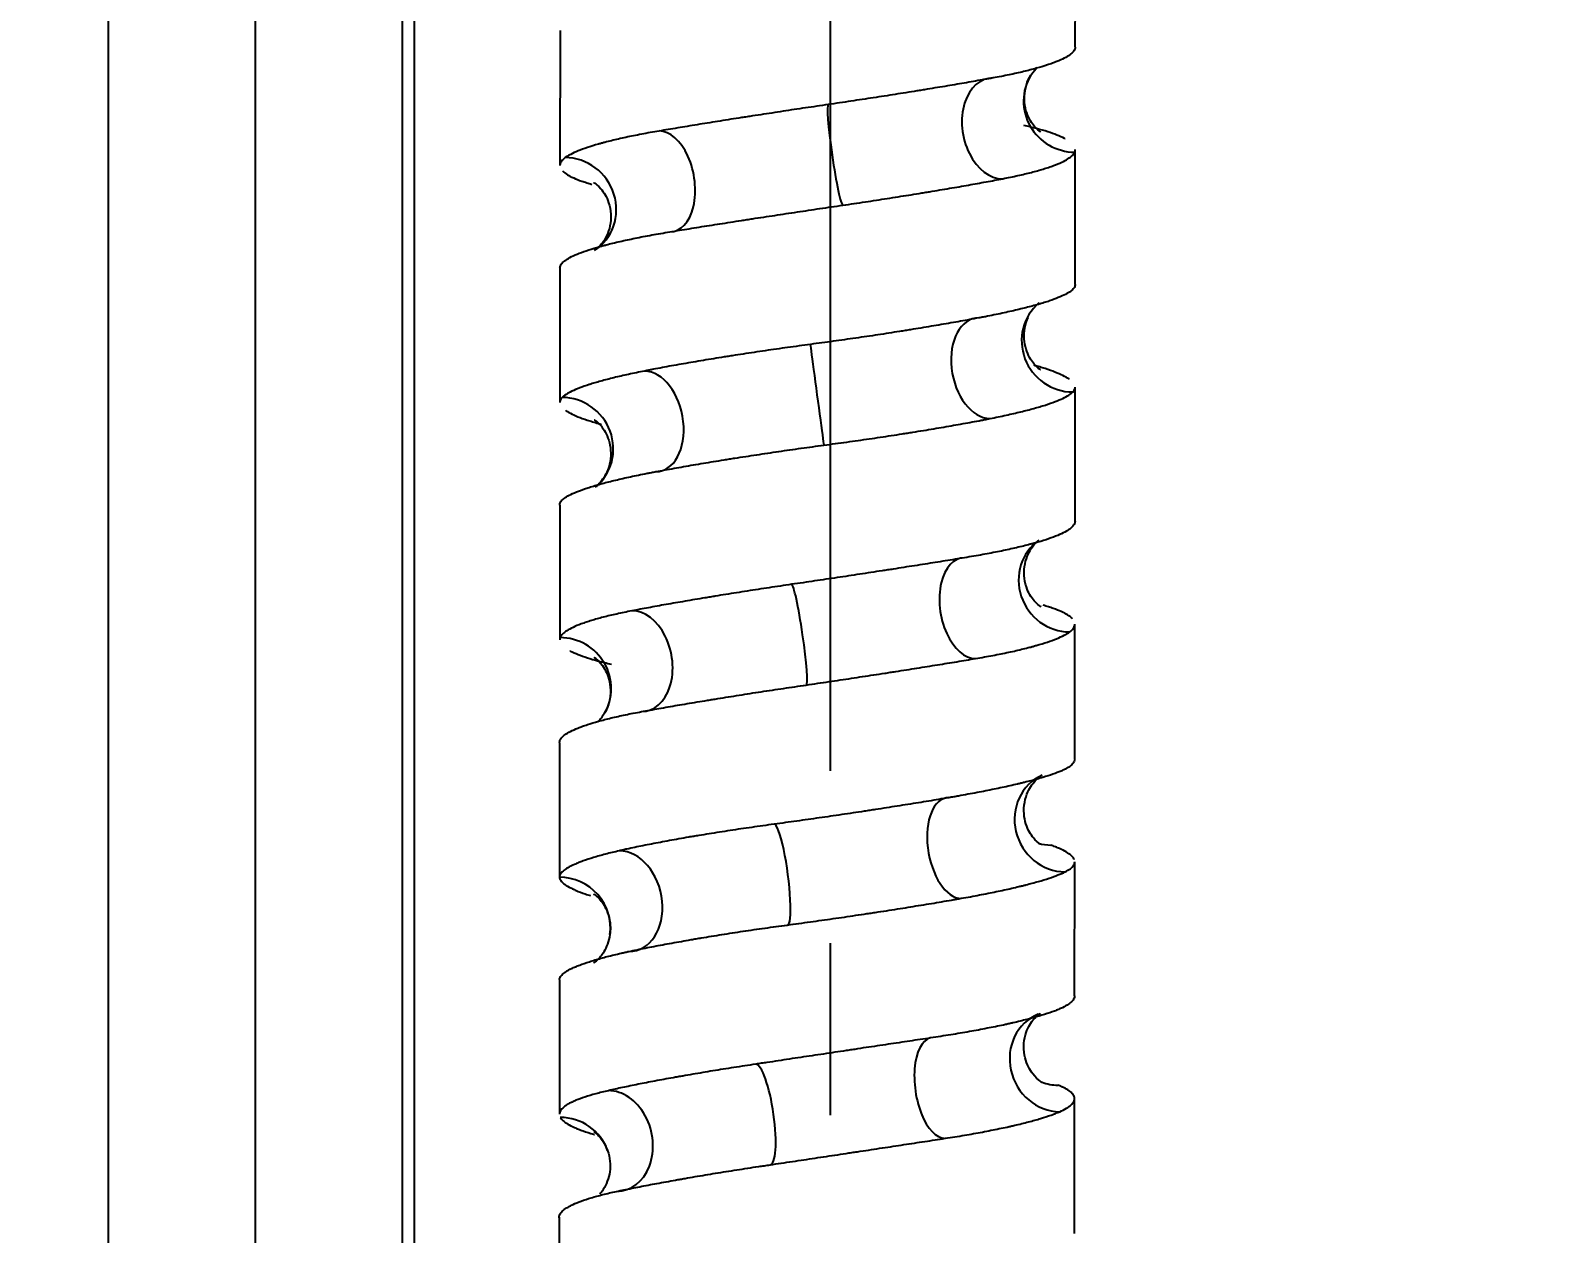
# Model space of a CAD drawing. Header units: millimetres. Extents: x 6110 to 6704, y -2661 to -1821.
# Drawn here: x 6332.11 to 6343.37, y -2385.44 to -2376.56 of the extents above; entities that cross this region are included whole.
import ezdxf

# ---------------------------------------------------------------- set-up
doc = ezdxf.new("R2010")
doc.units = ezdxf.units.MM
doc.header["$LTSCALE"] = 0.1
doc.linetypes.add('CENTERX2', pattern=[101.6, 63.5, -12.7, 12.7, -12.7])
doc.linetypes.add('HIDDEN2', pattern=[4.7625, 3.175, -1.5875])
doc.layers.add('1', color=4, linetype='HIDDEN2', lineweight=13)
doc.layers.add('DIM', color=3, linetype='Continuous', lineweight=9)
doc.layers.add('CENTER', color=1, linetype='CENTERX2')
doc.styles.get("Standard").update_dxf_attribs({"font": 'arial.ttf'})
doc.dimstyles.new('ISO-25', dxfattribs={"dimtxt": 2.5, "dimasz": 2.5, "dimexe": 1.25, "dimexo": 0.625, "dimtad": 1, "dimlfac": 5, "dimtxsty": 'Standard', "dimcen": 2.5, "dimadec": 0, "dimazin": 0, "dimtfac": 1, "dimtmove": 0, "dimatfit": 3, "dimfxl": 0, "dimarcsym": 0})

# ---------------------------------------------------------------- blocks, each defined once
blk = doc.blocks.new('*D85')
at = {"layer": 'Defpoints', "color": 0}
for p in [(6324.46, -2027.378), (6392.692, -2027.378), (6311.704, -2532.542)]:
    blk.add_point(p, dxfattribs=at)
at = {"layer": 'DIM', "color": 0, "lineweight": -2}
for p, q in [((6325.085, -2027.378), (6393.942, -2027.378)), ((6392.692, -2527.542), (6392.692, -2032.378)), ((6312.329, -2532.542), (6393.942, -2532.542))]:
    blk.add_line(p, q, dxfattribs=at)
at = {"layer": 'DIM', "color": 0}
for points in [[(6391.858, -2032.378), (6393.525, -2032.378), (6392.692, -2027.378)], [(6391.858, -2527.542), (6393.525, -2527.542), (6392.692, -2532.542)]]:
    blk.add_solid(points, dxfattribs=at)
at = {"layer": 'DIM', "color": 0, "insert": (6389.062, -2279.96), "char_height": 5, "attachment_point": 5, "rotation": 90}
blk.add_mtext('2020,7', dxfattribs=at)
blk = doc.blocks.new('*D93')
at = {"layer": 'Defpoints', "color": 0}
for p in [(6325.085, -2027.378), (6402.037, -2595.98), (6423.82, -2595.98)]:
    blk.add_point(p, dxfattribs=at)
at = {"layer": 'DIM', "color": 0, "lineweight": -2}
for p, q in [((6325.71, -2027.378), (6425.07, -2027.378)), ((6423.82, -2032.378), (6423.82, -2590.98)), ((6402.662, -2595.98), (6425.07, -2595.98))]:
    blk.add_line(p, q, dxfattribs=at)
at = {"layer": 'DIM', "color": 0}
for points in [[(6422.987, -2032.378), (6424.654, -2032.378), (6423.82, -2027.378)], [(6422.987, -2590.98), (6424.654, -2590.98), (6423.82, -2595.98)]]:
    blk.add_solid(points, dxfattribs=at)
at = {"layer": 'DIM', "color": 0, "insert": (6420.19, -2311.679), "char_height": 5, "attachment_point": 5, "rotation": 90}
blk.add_mtext('2274,4', dxfattribs=at)

msp = doc.modelspace()

# ---------------------------------------------------------------- hatches: boundary and pattern name
at = {"layer": 'DIM'}
h = msp.add_hatch(dxfattribs=at)
h.set_pattern_fill('ANSI31', color=2)
edge = h.paths.add_edge_path()
edge.add_line((6619.617, -2595.98), (6619.617, -1962.206))
edge.add_line((6634.617, -1966.11), (6619.617, -1966.11))
edge.add_line((6634.617, -2610.98), (6634.617, -1966.11))
edge.add_line((6634.617, -2610.98), (6184.457, -2610.98))
edge.add_line((6619.617, -2595.98), (6184.457, -2595.98))
edge.add_line((6184.457, -2610.98), (6184.457, -2595.98))

# ---------------------------------------------------------------- linework, layer by layer
at = {"layer": '1', "color": 7, "linetype": 'Continuous', "lineweight": -3}
for p, q in [((6332.686, -2394.48), (6332.686, -2226.539)), ((6333.768, -2226.528), (6333.768, -2393.229)), ((6334.85, -2226.51), (6334.85, -2393.225)), ((6334.939, -2226.51), (6334.939, -2393.225)), ((6339.816, -2376.685), (6339.817, -2375.694)), ((6336.016, -2376.564), (6336.015, -2377.559)), ((6339.815, -2378.437), (6339.815, -2377.443)), ((6336.015, -2378.318), (6336.014, -2379.307)), ((6339.814, -2380.184), (6339.814, -2379.195)), ((6336.014, -2380.065), (6336.013, -2381.058)), ((6339.812, -2381.937), (6339.813, -2380.942)), ((6336.012, -2381.817), (6336.012, -2382.808)), ((6339.811, -2383.684), (6339.812, -2382.695)), ((6336.011, -2383.566), (6336.011, -2384.558)), ((6339.81, -2385.437), (6339.811, -2384.442)), ((6336.01, -2385.316), (6336.009, -2386.309))]:
    msp.add_line(p, q, dxfattribs=at)
for centre, major_axis, ratio, start_param, end_param in [((6339.245, -2377.286), (0.069, -0.369), 0.694226, 3.011703, 6.153375), ((6339.808, -2377.09), (0.32, -0.196), 0.985446, 3.140507, 5.266924), ((6338.048, -2377.482), (0.054, -0.371), 0.068302, 3.133058, 6.271572), ((6336.786, -2377.677), (0.062, -0.37), 0.588605, 6.18504, 9.326652), ((6336.065, -2377.873), (0.204, -0.315), 0.963818, 0.000395, 2.581602), ((6339.79, -2378.859), (0.242, -0.286), 0.978578, 3.14332, 5.590637), ((6339.146, -2379.055), (0.071, -0.368), 0.641, 3.020363, 6.158886), ((6337.913, -2379.251), (0.05, -0.372), 0.000243, 6.283025, 9.424651), ((6336.681, -2379.447), (0.071, -0.368), 0.642777, 6.161293, 9.300145), ((6336.038, -2379.643), (0.243, -0.286), 0.978626, 6.267684, 8.730563), ((6339.763, -2380.629), (0.202, -0.316), 0.963291, 3.187666, 5.727818), ((6339.04, -2380.825), (0.062, -0.37), 0.588216, 3.043776, 6.185414), ((6337.778, -2381.021), (0.054, -0.371), 0.070628, 6.274208, 9.41307), ((6336.581, -2381.216), (0.069, -0.369), 0.694481, 6.152915, 9.294599), ((6336.02, -2381.413), (0.322, -0.192), 0.985635, 0.000272, 2.112949), ((6339.726, -2382.398), (0.155, -0.341), 0.946903, 3.13851, 5.87646), ((6338.929, -2382.594), (0.064, -0.37), 0.529115, 3.051416, 6.190286), ((6337.644, -2382.79), (0.05, -0.372), 0.139051, 6.264147, 9.405834), ((6339.658, -2382.202), (0.131, 0.351), 0.909271, 3.194326, 3.465909), ((6336.488, -2382.986), (0.081, -0.366), 0.741798, 6.121834, 9.260379), ((6336.012, -2383.182), (0.372, -0.05), 0.990921, 6.281187, 7.988826), ((6339.682, -2384.168), (0.14, -0.348), 0.922158, 3.142095, 5.924955), ((6338.812, -2384.364), (0.056, -0.371), 0.470699, 3.069904, 6.211596), ((6337.512, -2384.559), (0.055, -0.371), 0.208171, 6.253526, 9.392079), ((6336.402, -2384.755), (0.081, -0.366), 0.786741, 6.110866, 9.252535), ((6339.704, -2383.971), (0.142, 0.347), 0.935705, 3.169062, 3.506056), ((6336.013, -2384.952), (0.353, 0.127), 0.988032, 6.28309, 7.501713)]:
    msp.add_ellipse(centre, major_axis=major_axis, ratio=ratio, start_param=start_param, end_param=end_param, dxfattribs=at)
for points, knots in [([(6339.803, -2376.719), (6339.796, -2376.727), (6339.787, -2376.735), (6339.764, -2376.752), (6339.737, -2376.768), (6339.7, -2376.785), (6339.669, -2376.797), (6339.658, -2376.802), (6339.641, -2376.808), (6339.635, -2376.81), (6339.623, -2376.814), (6339.616, -2376.816), (6339.585, -2376.827), (6339.557, -2376.835), (6339.498, -2376.851), (6339.436, -2376.868), (6339.365, -2376.883), (6339.309, -2376.895), (6339.29, -2376.899), (6339.251, -2376.906), (6339.23, -2376.91), (6339.21, -2376.914)], [0, 0, 0, 0, 0.125, 0.125, 0.25, 0.375, 0.375, 0.4375, 0.4375, 0.46875, 0.46875, 0.5, 0.5, 0.625, 0.625, 0.75, 0.875, 0.875, 0.9375, 0.9375, 1, 1, 1, 1]), ([(6339.816, -2376.686), (6339.816, -2376.688), (6339.816, -2376.691), (6339.813, -2376.702), (6339.809, -2376.71), (6339.803, -2376.719)], [0, 0, 0, 0, 0.242129, 0.242129, 1, 1, 1, 1]), ([(6339.21, -2376.914), (6339.168, -2376.922), (6339.125, -2376.929), (6339.037, -2376.945), (6338.945, -2376.961), (6338.849, -2376.977), (6338.774, -2376.989), (6338.736, -2376.996), (6338.698, -2377.002), (6338.672, -2377.006), (6338.659, -2377.008), (6338.594, -2377.019), (6338.541, -2377.027), (6338.434, -2377.044), (6338.327, -2377.061), (6338.217, -2377.077), (6338.106, -2377.094), (6338.05, -2377.102), (6337.994, -2377.11)], [0, 0, 0, 0, 0.125, 0.125, 0.25, 0.375, 0.375, 0.4375, 0.46875, 0.46875, 0.5, 0.5, 0.625, 0.625, 0.75, 0.875, 0.875, 1, 1, 1, 1]), ([(6339.563, -2377.315), (6339.563, -2377.315), (6339.553, -2377.309), (6339.499, -2377.262), (6339.433, -2377.134), (6339.442, -2376.986), (6339.474, -2376.916), (6339.488, -2376.894)], [0, 0, 0, 0, 0.169859, 0.374714, 0.600571, 0.866512, 1, 1, 1, 1]), ([(6337.994, -2377.11), (6337.937, -2377.119), (6337.881, -2377.127), (6337.77, -2377.143), (6337.66, -2377.16), (6337.551, -2377.177), (6337.469, -2377.189), (6337.442, -2377.193), (6337.402, -2377.2), (6337.388, -2377.202), (6337.361, -2377.206), (6337.348, -2377.208), (6337.281, -2377.218), (6337.229, -2377.227), (6337.127, -2377.243), (6337.026, -2377.259), (6336.93, -2377.275), (6336.86, -2377.287), (6336.837, -2377.29), (6336.791, -2377.298), (6336.769, -2377.302), (6336.747, -2377.306)], [0, 0, 0, 0, 0.125, 0.125, 0.25, 0.375, 0.375, 0.4375, 0.4375, 0.46875, 0.46875, 0.5, 0.5, 0.625, 0.625, 0.75, 0.875, 0.875, 0.9375, 0.9375, 1, 1, 1, 1]), ([(6339.741, -2377.364), (6339.74, -2377.363), (6339.738, -2377.362), (6339.72, -2377.352), (6339.701, -2377.344), (6339.66, -2377.327), (6339.615, -2377.311), (6339.56, -2377.295), (6339.516, -2377.284), (6339.501, -2377.28), (6339.47, -2377.272), (6339.453, -2377.268), (6339.436, -2377.264)], [0, 0, 0, 0, 0.029981, 0.029981, 0.272486, 0.272486, 0.51499, 0.757495, 0.757495, 0.878748, 0.878748, 1, 1, 1, 1]), ([(6336.747, -2377.306), (6336.702, -2377.313), (6336.659, -2377.321), (6336.577, -2377.337), (6336.499, -2377.352), (6336.428, -2377.369), (6336.378, -2377.381), (6336.353, -2377.387), (6336.33, -2377.394), (6336.314, -2377.398), (6336.307, -2377.4), (6336.27, -2377.41), (6336.242, -2377.419), (6336.192, -2377.436), (6336.147, -2377.452), (6336.11, -2377.469), (6336.086, -2377.482), (6336.079, -2377.486), (6336.068, -2377.492), (6336.065, -2377.494), (6336.059, -2377.498), (6336.056, -2377.5), (6336.053, -2377.502)], [0, 0, 0, 0, 0.125, 0.125, 0.25, 0.375, 0.375, 0.4375, 0.46875, 0.46875, 0.5, 0.5, 0.625, 0.625, 0.75, 0.875, 0.875, 0.9375, 0.9375, 0.96875, 0.96875, 1, 1, 1, 1]), ([(6336.053, -2377.502), (6336.042, -2377.511), (6336.033, -2377.519), (6336.021, -2377.536), (6336.016, -2377.546), (6336.015, -2377.557), (6336.015, -2377.559)], [0, 0, 0, 0, 0.438425, 0.438425, 0.87685, 1, 1, 1, 1]), ([(6339.281, -2377.657), (6339.32, -2377.65), (6339.357, -2377.642), (6339.428, -2377.626), (6339.494, -2377.611), (6339.553, -2377.594), (6339.593, -2377.582), (6339.613, -2377.576), (6339.631, -2377.569), (6339.643, -2377.565), (6339.649, -2377.563), (6339.677, -2377.553), (6339.698, -2377.544), (6339.733, -2377.527), (6339.764, -2377.511), (6339.786, -2377.494), (6339.803, -2377.477), (6339.808, -2377.469), (6339.812, -2377.461)], [0, 0, 0, 0, 0.125, 0.125, 0.25, 0.375, 0.375, 0.4375, 0.46875, 0.46875, 0.5, 0.5, 0.625, 0.625, 0.75, 0.875, 0.875, 1, 1, 1, 1]), ([(6336.034, -2377.599), (6336.035, -2377.6), (6336.036, -2377.601), (6336.046, -2377.611), (6336.056, -2377.619), (6336.083, -2377.636), (6336.114, -2377.652), (6336.154, -2377.668), (6336.188, -2377.679), (6336.2, -2377.683), (6336.225, -2377.691), (6336.238, -2377.695), (6336.251, -2377.699)], [0, 0, 0, 0, 0.030332, 0.030332, 0.272749, 0.272749, 0.515166, 0.757583, 0.757583, 0.878792, 0.878792, 1, 1, 1, 1]), ([(6336.264, -2377.686), (6336.264, -2377.686), (6336.271, -2377.689), (6336.315, -2377.721), (6336.388, -2377.835), (6336.399, -2378.004), (6336.34, -2378.122), (6336.305, -2378.158), (6336.295, -2378.167)], [0, 0, 0, 0, 0.102933, 0.280051, 0.467505, 0.695206, 0.894286, 1, 1, 1, 1]), ([(6338.102, -2377.853), (6338.157, -2377.844), (6338.213, -2377.836), (6338.322, -2377.82), (6338.43, -2377.803), (6338.535, -2377.786), (6338.613, -2377.774), (6338.639, -2377.77), (6338.678, -2377.764), (6338.69, -2377.761), (6338.716, -2377.757), (6338.729, -2377.755), (6338.792, -2377.745), (6338.841, -2377.736), (6338.936, -2377.72), (6339.029, -2377.704), (6339.116, -2377.688), (6339.179, -2377.677), (6339.2, -2377.673), (6339.241, -2377.665), (6339.261, -2377.661), (6339.281, -2377.657)], [0, 0, 0, 0, 0.125, 0.125, 0.25, 0.375, 0.375, 0.4375, 0.4375, 0.46875, 0.46875, 0.5, 0.5, 0.625, 0.625, 0.75, 0.875, 0.875, 0.9375, 0.9375, 1, 1, 1, 1]), ([(6336.826, -2378.049), (6336.873, -2378.041), (6336.92, -2378.034), (6337.018, -2378.018), (6337.117, -2378.002), (6337.221, -2377.986), (6337.3, -2377.974), (6337.327, -2377.969), (6337.367, -2377.963), (6337.381, -2377.961), (6337.408, -2377.957), (6337.422, -2377.955), (6337.49, -2377.944), (6337.545, -2377.936), (6337.655, -2377.919), (6337.766, -2377.902), (6337.877, -2377.886), (6337.989, -2377.869), (6338.045, -2377.861), (6338.102, -2377.853)], [0, 0, 0, 0, 0.125, 0.125, 0.25, 0.375, 0.375, 0.4375, 0.4375, 0.46875, 0.46875, 0.5, 0.5, 0.625, 0.625, 0.75, 0.875, 0.875, 1, 1, 1, 1]), ([(6336.077, -2378.245), (6336.092, -2378.236), (6336.108, -2378.228), (6336.146, -2378.212), (6336.188, -2378.195), (6336.239, -2378.178), (6336.28, -2378.166), (6336.295, -2378.161), (6336.317, -2378.155), (6336.325, -2378.153), (6336.34, -2378.149), (6336.348, -2378.147), (6336.388, -2378.136), (6336.422, -2378.128), (6336.494, -2378.112), (6336.568, -2378.096), (6336.65, -2378.08), (6336.714, -2378.068), (6336.736, -2378.064), (6336.781, -2378.057), (6336.803, -2378.053), (6336.826, -2378.049)], [0, 0, 0, 0, 0.125, 0.125, 0.25, 0.375, 0.375, 0.4375, 0.4375, 0.46875, 0.46875, 0.5, 0.5, 0.625, 0.625, 0.75, 0.875, 0.875, 0.9375, 0.9375, 1, 1, 1, 1]), ([(6336.015, -2378.318), (6336.015, -2378.31), (6336.019, -2378.294), (6336.032, -2378.278), (6336.046, -2378.265), (6336.052, -2378.261), (6336.061, -2378.255), (6336.064, -2378.253), (6336.07, -2378.249), (6336.074, -2378.247), (6336.077, -2378.245)], [0, 0, 0, 0, 0.313831, 0.656916, 0.656916, 0.828458, 0.828458, 0.914229, 0.914229, 1, 1, 1, 1]), ([(6339.782, -2378.487), (6339.771, -2378.495), (6339.759, -2378.503), (6339.728, -2378.518), (6339.693, -2378.534), (6339.649, -2378.551), (6339.612, -2378.563), (6339.599, -2378.567), (6339.579, -2378.573), (6339.572, -2378.575), (6339.558, -2378.58), (6339.551, -2378.582), (6339.515, -2378.592), (6339.484, -2378.601), (6339.418, -2378.617), (6339.349, -2378.634), (6339.272, -2378.651), (6339.211, -2378.663), (6339.19, -2378.668), (6339.159, -2378.674), (6339.148, -2378.676), (6339.126, -2378.68), (6339.115, -2378.682), (6339.104, -2378.684)], [0, 0, 0, 0, 0.125, 0.125, 0.25, 0.375, 0.375, 0.4375, 0.4375, 0.46875, 0.46875, 0.5, 0.5, 0.625, 0.625, 0.75, 0.875, 0.875, 0.9375, 0.9375, 0.96875, 0.96875, 1, 1, 1, 1]), ([(6339.815, -2378.438), (6339.815, -2378.439), (6339.814, -2378.448), (6339.811, -2378.457), (6339.8, -2378.472), (6339.792, -2378.48), (6339.782, -2378.487)], [0, 0, 0, 0, 0.055995, 0.527997, 0.527997, 1, 1, 1, 1]), ([(6339.104, -2378.684), (6339.06, -2378.692), (6339.015, -2378.701), (6338.923, -2378.717), (6338.828, -2378.734), (6338.728, -2378.75), (6338.652, -2378.763), (6338.613, -2378.769), (6338.574, -2378.776), (6338.547, -2378.78), (6338.534, -2378.782), (6338.467, -2378.792), (6338.414, -2378.801), (6338.306, -2378.817), (6338.197, -2378.833), (6338.086, -2378.849), (6337.975, -2378.864), (6337.919, -2378.872), (6337.863, -2378.879)], [0, 0, 0, 0, 0.125, 0.125, 0.25, 0.375, 0.375, 0.4375, 0.46875, 0.46875, 0.5, 0.5, 0.625, 0.625, 0.75, 0.875, 0.875, 1, 1, 1, 1]), ([(6339.56, -2379.067), (6339.56, -2379.067), (6339.559, -2379.067), (6339.54, -2379.056), (6339.473, -2378.982), (6339.426, -2378.838), (6339.447, -2378.728), (6339.468, -2378.681)], [0, 0, 0, 0, 0.026311, 0.261129, 0.479463, 0.728814, 1, 1, 1, 1]), ([(6337.863, -2378.879), (6337.806, -2378.887), (6337.75, -2378.895), (6337.639, -2378.91), (6337.529, -2378.926), (6337.42, -2378.942), (6337.34, -2378.955), (6337.313, -2378.959), (6337.273, -2378.965), (6337.26, -2378.967), (6337.234, -2378.971), (6337.22, -2378.973), (6337.155, -2378.984), (6337.104, -2378.992), (6337.004, -2379.009), (6336.907, -2379.026), (6336.815, -2379.042), (6336.748, -2379.055), (6336.726, -2379.059), (6336.693, -2379.065), (6336.682, -2379.067), (6336.661, -2379.072), (6336.65, -2379.074), (6336.64, -2379.076)], [0, 0, 0, 0, 0.125, 0.125, 0.25, 0.375, 0.375, 0.4375, 0.4375, 0.46875, 0.46875, 0.5, 0.5, 0.625, 0.625, 0.75, 0.875, 0.875, 0.9375, 0.9375, 0.96875, 0.96875, 1, 1, 1, 1]), ([(6336.64, -2379.076), (6336.598, -2379.084), (6336.558, -2379.092), (6336.483, -2379.109), (6336.411, -2379.125), (6336.347, -2379.142), (6336.301, -2379.155), (6336.279, -2379.161), (6336.259, -2379.167), (6336.245, -2379.171), (6336.238, -2379.174), (6336.206, -2379.184), (6336.182, -2379.192), (6336.139, -2379.209), (6336.101, -2379.225), (6336.072, -2379.241), (6336.048, -2379.256), (6336.038, -2379.264), (6336.031, -2379.271)], [0, 0, 0, 0, 0.125, 0.125, 0.25, 0.375, 0.375, 0.4375, 0.46875, 0.46875, 0.5, 0.5, 0.625, 0.625, 0.75, 0.875, 0.875, 1, 1, 1, 1]), ([(6339.774, -2379.138), (6339.772, -2379.137), (6339.77, -2379.136), (6339.756, -2379.126), (6339.741, -2379.117), (6339.707, -2379.101), (6339.668, -2379.084), (6339.621, -2379.067), (6339.581, -2379.054), (6339.568, -2379.05), (6339.546, -2379.044), (6339.539, -2379.042), (6339.524, -2379.038), (6339.516, -2379.035), (6339.509, -2379.033)], [0, 0, 0, 0, 0.039618, 0.039618, 0.279713, 0.279713, 0.519809, 0.759904, 0.759904, 0.879952, 0.879952, 0.939976, 0.939976, 1, 1, 1, 1]), ([(6339.797, -2379.231), (6339.805, -2379.223), (6339.81, -2379.215), (6339.814, -2379.204), (6339.814, -2379.2), (6339.814, -2379.196)], [0, 0, 0, 0, 0.667167, 0.667167, 1, 1, 1, 1]), ([(6336.031, -2379.271), (6336.023, -2379.279), (6336.018, -2379.287), (6336.015, -2379.298), (6336.014, -2379.302), (6336.014, -2379.306)], [0, 0, 0, 0, 0.674938, 0.674938, 1, 1, 1, 1]), ([(6339.187, -2379.426), (6339.228, -2379.418), (6339.268, -2379.41), (6339.344, -2379.393), (6339.416, -2379.377), (6339.48, -2379.36), (6339.526, -2379.347), (6339.548, -2379.341), (6339.568, -2379.335), (6339.582, -2379.331), (6339.589, -2379.329), (6339.621, -2379.318), (6339.645, -2379.31), (6339.688, -2379.293), (6339.726, -2379.277), (6339.755, -2379.262), (6339.78, -2379.246), (6339.79, -2379.238), (6339.797, -2379.231)], [0, 0, 0, 0, 0.125, 0.125, 0.25, 0.375, 0.375, 0.4375, 0.46875, 0.46875, 0.5, 0.5, 0.625, 0.625, 0.75, 0.875, 0.875, 1, 1, 1, 1]), ([(6336.055, -2379.364), (6336.057, -2379.365), (6336.059, -2379.367), (6336.073, -2379.376), (6336.088, -2379.385), (6336.122, -2379.402), (6336.161, -2379.419), (6336.209, -2379.435), (6336.248, -2379.448), (6336.262, -2379.452), (6336.283, -2379.458), (6336.291, -2379.461), (6336.306, -2379.465), (6336.313, -2379.467), (6336.321, -2379.469)], [0, 0, 0, 0, 0.039297, 0.039297, 0.279473, 0.279473, 0.519649, 0.759824, 0.759824, 0.879912, 0.879912, 0.939956, 0.939956, 1, 1, 1, 1]), ([(6336.268, -2379.435), (6336.268, -2379.435), (6336.268, -2379.435), (6336.287, -2379.445), (6336.354, -2379.519), (6336.403, -2379.663), (6336.373, -2379.822), (6336.311, -2379.901), (6336.286, -2379.925), (6336.281, -2379.929)], [0, 0, 0, 0, 0.018378, 0.200431, 0.369325, 0.562181, 0.777203, 0.952836, 1, 1, 1, 1]), ([(6337.962, -2379.623), (6338.019, -2379.615), (6338.075, -2379.607), (6338.187, -2379.592), (6338.297, -2379.576), (6338.405, -2379.56), (6338.486, -2379.548), (6338.513, -2379.543), (6338.552, -2379.537), (6338.566, -2379.535), (6338.592, -2379.531), (6338.605, -2379.529), (6338.671, -2379.518), (6338.722, -2379.51), (6338.822, -2379.493), (6338.919, -2379.476), (6339.011, -2379.46), (6339.079, -2379.447), (6339.101, -2379.443), (6339.133, -2379.437), (6339.144, -2379.435), (6339.166, -2379.43), (6339.176, -2379.428), (6339.187, -2379.426)], [0, 0, 0, 0, 0.125, 0.125, 0.25, 0.375, 0.375, 0.4375, 0.4375, 0.46875, 0.46875, 0.5, 0.5, 0.625, 0.625, 0.75, 0.875, 0.875, 0.9375, 0.9375, 0.96875, 0.96875, 1, 1, 1, 1]), ([(6336.722, -2379.818), (6336.766, -2379.81), (6336.811, -2379.801), (6336.903, -2379.785), (6336.998, -2379.768), (6337.098, -2379.752), (6337.174, -2379.739), (6337.213, -2379.733), (6337.252, -2379.727), (6337.279, -2379.722), (6337.292, -2379.72), (6337.358, -2379.71), (6337.412, -2379.702), (6337.52, -2379.685), (6337.629, -2379.669), (6337.739, -2379.653), (6337.85, -2379.638), (6337.906, -2379.63), (6337.962, -2379.623)], [0, 0, 0, 0, 0.125, 0.125, 0.25, 0.375, 0.375, 0.4375, 0.46875, 0.46875, 0.5, 0.5, 0.625, 0.625, 0.75, 0.875, 0.875, 1, 1, 1, 1]), ([(6336.046, -2380.015), (6336.056, -2380.007), (6336.069, -2379.999), (6336.099, -2379.984), (6336.134, -2379.968), (6336.178, -2379.952), (6336.215, -2379.939), (6336.228, -2379.935), (6336.248, -2379.929), (6336.255, -2379.927), (6336.269, -2379.922), (6336.276, -2379.92), (6336.312, -2379.91), (6336.343, -2379.901), (6336.408, -2379.885), (6336.478, -2379.868), (6336.555, -2379.851), (6336.615, -2379.839), (6336.636, -2379.834), (6336.668, -2379.828), (6336.679, -2379.826), (6336.7, -2379.822), (6336.711, -2379.82), (6336.722, -2379.818)], [0, 0, 0, 0, 0.125, 0.125, 0.25, 0.375, 0.375, 0.4375, 0.4375, 0.46875, 0.46875, 0.5, 0.5, 0.625, 0.625, 0.75, 0.875, 0.875, 0.9375, 0.9375, 0.96875, 0.96875, 1, 1, 1, 1]), ([(6336.014, -2380.064), (6336.014, -2380.063), (6336.014, -2380.054), (6336.017, -2380.045), (6336.028, -2380.03), (6336.036, -2380.022), (6336.046, -2380.015)], [0, 0, 0, 0, 0.04824, 0.52412, 0.52412, 1, 1, 1, 1]), ([(6339.814, -2380.184), (6339.814, -2380.192), (6339.809, -2380.208), (6339.796, -2380.224), (6339.782, -2380.237), (6339.776, -2380.241), (6339.767, -2380.247), (6339.764, -2380.249), (6339.757, -2380.254), (6339.754, -2380.256), (6339.75, -2380.258)], [0, 0, 0, 0, 0.317556, 0.658778, 0.658778, 0.829389, 0.829389, 0.914695, 0.914695, 1, 1, 1, 1]), ([(6339.75, -2380.258), (6339.736, -2380.266), (6339.719, -2380.274), (6339.682, -2380.291), (6339.639, -2380.307), (6339.588, -2380.324), (6339.547, -2380.336), (6339.532, -2380.341), (6339.51, -2380.347), (6339.502, -2380.349), (6339.487, -2380.353), (6339.479, -2380.355), (6339.438, -2380.366), (6339.404, -2380.374), (6339.333, -2380.39), (6339.258, -2380.407), (6339.176, -2380.422), (6339.112, -2380.434), (6339.09, -2380.438), (6339.045, -2380.446), (6339.023, -2380.449), (6339, -2380.453)], [0, 0, 0, 0, 0.125, 0.125, 0.25, 0.375, 0.375, 0.4375, 0.4375, 0.46875, 0.46875, 0.5, 0.5, 0.625, 0.625, 0.75, 0.875, 0.875, 0.9375, 0.9375, 1, 1, 1, 1]), ([(6339.565, -2380.816), (6339.565, -2380.816), (6339.558, -2380.813), (6339.514, -2380.781), (6339.441, -2380.667), (6339.43, -2380.498), (6339.486, -2380.387), (6339.517, -2380.351), (6339.524, -2380.343)], [0, 0, 0, 0, 0.107176, 0.289199, 0.482091, 0.716565, 0.921515, 1, 1, 1, 1]), ([(6339, -2380.453), (6338.953, -2380.461), (6338.905, -2380.468), (6338.808, -2380.484), (6338.709, -2380.5), (6338.605, -2380.516), (6338.526, -2380.528), (6338.499, -2380.533), (6338.459, -2380.539), (6338.445, -2380.541), (6338.418, -2380.545), (6338.404, -2380.547), (6338.336, -2380.558), (6338.281, -2380.566), (6338.171, -2380.583), (6338.06, -2380.6), (6337.949, -2380.616), (6337.837, -2380.633), (6337.781, -2380.641), (6337.724, -2380.649)], [0, 0, 0, 0, 0.125, 0.125, 0.25, 0.375, 0.375, 0.4375, 0.4375, 0.46875, 0.46875, 0.5, 0.5, 0.625, 0.625, 0.75, 0.875, 0.875, 1, 1, 1, 1]), ([(6337.724, -2380.649), (6337.668, -2380.658), (6337.613, -2380.666), (6337.504, -2380.682), (6337.396, -2380.699), (6337.291, -2380.716), (6337.213, -2380.728), (6337.187, -2380.732), (6337.148, -2380.739), (6337.135, -2380.741), (6337.11, -2380.745), (6337.097, -2380.747), (6337.034, -2380.757), (6336.985, -2380.766), (6336.89, -2380.782), (6336.797, -2380.798), (6336.71, -2380.814), (6336.647, -2380.826), (6336.626, -2380.829), (6336.585, -2380.837), (6336.565, -2380.841), (6336.546, -2380.845)], [0, 0, 0, 0, 0.125, 0.125, 0.25, 0.375, 0.375, 0.4375, 0.4375, 0.46875, 0.46875, 0.5, 0.5, 0.625, 0.625, 0.75, 0.875, 0.875, 0.9375, 0.9375, 1, 1, 1, 1]), ([(6336.546, -2380.845), (6336.506, -2380.852), (6336.469, -2380.86), (6336.399, -2380.876), (6336.332, -2380.891), (6336.274, -2380.908), (6336.234, -2380.92), (6336.214, -2380.926), (6336.196, -2380.933), (6336.184, -2380.937), (6336.178, -2380.939), (6336.15, -2380.95), (6336.13, -2380.958), (6336.094, -2380.975), (6336.063, -2380.992), (6336.042, -2381.008), (6336.026, -2381.025), (6336.02, -2381.033), (6336.016, -2381.042)], [0, 0, 0, 0, 0.125, 0.125, 0.25, 0.375, 0.375, 0.4375, 0.46875, 0.46875, 0.5, 0.5, 0.625, 0.625, 0.75, 0.875, 0.875, 1, 1, 1, 1]), ([(6339.795, -2380.903), (6339.794, -2380.902), (6339.793, -2380.901), (6339.783, -2380.891), (6339.772, -2380.883), (6339.746, -2380.867), (6339.715, -2380.85), (6339.675, -2380.835), (6339.642, -2380.823), (6339.63, -2380.819), (6339.605, -2380.811), (6339.592, -2380.807), (6339.578, -2380.804)], [0, 0, 0, 0, 0.02995, 0.02995, 0.272462, 0.272462, 0.514975, 0.757487, 0.757487, 0.878744, 0.878744, 1, 1, 1, 1]), ([(6339.08, -2381.196), (6339.124, -2381.189), (6339.167, -2381.181), (6339.249, -2381.166), (6339.327, -2381.15), (6339.398, -2381.134), (6339.449, -2381.121), (6339.473, -2381.115), (6339.497, -2381.109), (6339.512, -2381.104), (6339.52, -2381.102), (6339.557, -2381.092), (6339.585, -2381.083), (6339.635, -2381.067), (6339.681, -2381.05), (6339.717, -2381.033), (6339.742, -2381.021), (6339.749, -2381.016), (6339.759, -2381.01), (6339.763, -2381.008), (6339.769, -2381.004), (6339.772, -2381.002), (6339.775, -2381)], [0, 0, 0, 0, 0.125, 0.125, 0.25, 0.375, 0.375, 0.4375, 0.46875, 0.46875, 0.5, 0.5, 0.625, 0.625, 0.75, 0.875, 0.875, 0.9375, 0.9375, 0.96875, 0.96875, 1, 1, 1, 1]), ([(6339.775, -2381), (6339.786, -2380.992), (6339.795, -2380.983), (6339.807, -2380.967), (6339.812, -2380.956), (6339.813, -2380.945), (6339.813, -2380.943)], [0, 0, 0, 0, 0.435472, 0.435472, 0.870945, 1, 1, 1, 1]), ([(6336.088, -2381.139), (6336.089, -2381.14), (6336.091, -2381.141), (6336.11, -2381.15), (6336.128, -2381.158), (6336.169, -2381.175), (6336.215, -2381.191), (6336.269, -2381.207), (6336.314, -2381.219), (6336.329, -2381.223), (6336.36, -2381.23), (6336.377, -2381.234), (6336.394, -2381.238)], [0, 0, 0, 0, 0.030246, 0.030246, 0.272685, 0.272685, 0.515123, 0.757562, 0.757562, 0.878781, 0.878781, 1, 1, 1, 1]), ([(6336.265, -2381.187), (6336.265, -2381.187), (6336.275, -2381.193), (6336.33, -2381.24), (6336.395, -2381.368), (6336.387, -2381.514), (6336.355, -2381.583), (6336.342, -2381.605)], [0, 0, 0, 0, 0.170282, 0.377145, 0.604965, 0.873051, 1, 1, 1, 1]), ([(6337.832, -2381.392), (6337.889, -2381.383), (6337.944, -2381.375), (6338.055, -2381.359), (6338.166, -2381.342), (6338.275, -2381.325), (6338.356, -2381.313), (6338.384, -2381.309), (6338.424, -2381.303), (6338.437, -2381.3), (6338.464, -2381.296), (6338.478, -2381.294), (6338.545, -2381.284), (6338.597, -2381.275), (6338.699, -2381.259), (6338.8, -2381.243), (6338.896, -2381.227), (6338.966, -2381.216), (6338.989, -2381.212), (6339.035, -2381.204), (6339.057, -2381.2), (6339.08, -2381.196)], [0, 0, 0, 0, 0.125, 0.125, 0.25, 0.375, 0.375, 0.4375, 0.4375, 0.46875, 0.46875, 0.5, 0.5, 0.625, 0.625, 0.75, 0.875, 0.875, 0.9375, 0.9375, 1, 1, 1, 1]), ([(6336.616, -2381.588), (6336.658, -2381.58), (6336.701, -2381.573), (6336.789, -2381.557), (6336.881, -2381.541), (6336.977, -2381.525), (6337.052, -2381.513), (6337.09, -2381.506), (6337.128, -2381.5), (6337.154, -2381.496), (6337.167, -2381.494), (6337.232, -2381.483), (6337.285, -2381.475), (6337.391, -2381.458), (6337.499, -2381.441), (6337.609, -2381.425), (6337.72, -2381.408), (6337.776, -2381.4), (6337.832, -2381.392)], [0, 0, 0, 0, 0.125, 0.125, 0.25, 0.375, 0.375, 0.4375, 0.46875, 0.46875, 0.5, 0.5, 0.625, 0.625, 0.75, 0.875, 0.875, 1, 1, 1, 1]), ([(6336.025, -2381.784), (6336.032, -2381.775), (6336.041, -2381.767), (6336.063, -2381.751), (6336.091, -2381.734), (6336.127, -2381.717), (6336.158, -2381.705), (6336.169, -2381.701), (6336.186, -2381.694), (6336.192, -2381.692), (6336.204, -2381.688), (6336.211, -2381.686), (6336.242, -2381.675), (6336.27, -2381.667), (6336.328, -2381.651), (6336.391, -2381.635), (6336.461, -2381.619), (6336.517, -2381.607), (6336.536, -2381.603), (6336.576, -2381.596), (6336.596, -2381.592), (6336.616, -2381.588)], [0, 0, 0, 0, 0.125, 0.125, 0.25, 0.375, 0.375, 0.4375, 0.4375, 0.46875, 0.46875, 0.5, 0.5, 0.625, 0.625, 0.75, 0.875, 0.875, 0.9375, 0.9375, 1, 1, 1, 1]), ([(6336.012, -2381.816), (6336.012, -2381.814), (6336.013, -2381.811), (6336.015, -2381.8), (6336.019, -2381.792), (6336.025, -2381.784)], [0, 0, 0, 0, 0.233411, 0.233411, 1, 1, 1, 1]), ([(6339.812, -2381.938), (6339.812, -2381.944), (6339.811, -2381.95), (6339.805, -2381.964), (6339.793, -2381.98), (6339.772, -2381.996), (6339.752, -2382.007), (6339.745, -2382.011), (6339.729, -2382.019), (6339.721, -2382.023), (6339.712, -2382.027)], [0, 0, 0, 0, 0.193629, 0.193629, 0.462419, 0.73121, 0.73121, 0.865605, 0.865605, 1, 1, 1, 1]), ([(6339.712, -2382.027), (6339.694, -2382.034), (6339.673, -2382.042), (6339.628, -2382.058), (6339.578, -2382.073), (6339.52, -2382.09), (6339.473, -2382.102), (6339.457, -2382.106), (6339.432, -2382.112), (6339.424, -2382.114), (6339.406, -2382.119), (6339.398, -2382.121), (6339.353, -2382.131), (6339.316, -2382.14), (6339.238, -2382.156), (6339.157, -2382.173), (6339.07, -2382.19), (6339.001, -2382.202), (6338.978, -2382.207), (6338.943, -2382.213), (6338.931, -2382.215), (6338.907, -2382.219), (6338.895, -2382.221), (6338.883, -2382.223)], [0, 0, 0, 0, 0.125, 0.125, 0.25, 0.375, 0.375, 0.4375, 0.4375, 0.46875, 0.46875, 0.5, 0.5, 0.625, 0.625, 0.75, 0.875, 0.875, 0.9375, 0.9375, 0.96875, 0.96875, 1, 1, 1, 1]), ([(6339.559, -2382.567), (6339.559, -2382.567), (6339.558, -2382.566), (6339.541, -2382.558), (6339.473, -2382.484), (6339.423, -2382.339), (6339.455, -2382.178), (6339.529, -2382.084), (6339.567, -2382.06), (6339.572, -2382.055), (6339.572, -2382.056)], [0, 0, 0, 0, 0.006845, 0.16019, 0.302448, 0.464906, 0.643384, 0.78969, 0.917408, 1, 1, 1, 1]), ([(6338.883, -2382.223), (6338.834, -2382.231), (6338.785, -2382.24), (6338.685, -2382.256), (6338.582, -2382.273), (6338.477, -2382.289), (6338.396, -2382.302), (6338.369, -2382.306), (6338.328, -2382.312), (6338.315, -2382.315), (6338.287, -2382.319), (6338.273, -2382.321), (6338.204, -2382.331), (6338.149, -2382.34), (6338.038, -2382.356), (6337.928, -2382.372), (6337.817, -2382.388), (6337.706, -2382.403), (6337.651, -2382.411), (6337.595, -2382.418)], [0, 0, 0, 0, 0.125, 0.125, 0.25, 0.375, 0.375, 0.4375, 0.4375, 0.46875, 0.46875, 0.5, 0.5, 0.625, 0.625, 0.75, 0.875, 0.875, 1, 1, 1, 1]), ([(6337.595, -2382.418), (6337.539, -2382.426), (6337.484, -2382.434), (6337.376, -2382.449), (6337.269, -2382.465), (6337.166, -2382.481), (6337.089, -2382.494), (6337.064, -2382.498), (6337.027, -2382.504), (6337.014, -2382.506), (6336.989, -2382.51), (6336.977, -2382.512), (6336.916, -2382.523), (6336.869, -2382.531), (6336.777, -2382.548), (6336.689, -2382.565), (6336.606, -2382.581), (6336.547, -2382.594), (6336.527, -2382.598), (6336.499, -2382.604), (6336.489, -2382.607), (6336.471, -2382.611), (6336.462, -2382.613), (6336.453, -2382.615)], [0, 0, 0, 0, 0.125, 0.125, 0.25, 0.375, 0.375, 0.4375, 0.4375, 0.46875, 0.46875, 0.5, 0.5, 0.625, 0.625, 0.75, 0.875, 0.875, 0.9375, 0.9375, 0.96875, 0.96875, 1, 1, 1, 1]), ([(6339.808, -2382.678), (6339.807, -2382.676), (6339.806, -2382.675), (6339.801, -2382.665), (6339.794, -2382.657), (6339.775, -2382.64), (6339.752, -2382.623), (6339.719, -2382.606), (6339.69, -2382.594), (6339.68, -2382.589), (6339.664, -2382.583), (6339.658, -2382.581), (6339.647, -2382.577), (6339.641, -2382.575), (6339.635, -2382.573)], [0, 0, 0, 0, 0.039559, 0.039559, 0.279669, 0.279669, 0.519779, 0.75989, 0.75989, 0.879945, 0.879945, 0.939972, 0.939972, 1, 1, 1, 1]), ([(6336.453, -2382.615), (6336.417, -2382.623), (6336.383, -2382.631), (6336.319, -2382.648), (6336.26, -2382.664), (6336.209, -2382.681), (6336.174, -2382.694), (6336.158, -2382.7), (6336.142, -2382.706), (6336.132, -2382.711), (6336.127, -2382.713), (6336.104, -2382.723), (6336.087, -2382.731), (6336.059, -2382.748), (6336.036, -2382.764), (6336.022, -2382.78), (6336.013, -2382.795), (6336.011, -2382.803), (6336.012, -2382.811)], [0, 0, 0, 0, 0.125, 0.125, 0.25, 0.375, 0.375, 0.4375, 0.46875, 0.46875, 0.5, 0.5, 0.625, 0.625, 0.75, 0.875, 0.875, 1, 1, 1, 1]), ([(6339.741, -2382.77), (6339.756, -2382.762), (6339.769, -2382.755), (6339.79, -2382.739), (6339.805, -2382.723), (6339.811, -2382.707), (6339.812, -2382.698), (6339.812, -2382.697), (6339.812, -2382.696)], [0, 0, 0, 0, 0.321817, 0.321817, 0.643633, 0.96545, 0.96545, 1, 1, 1, 1]), ([(6336.012, -2382.811), (6336.012, -2382.818), (6336.015, -2382.826), (6336.026, -2382.842), (6336.042, -2382.857), (6336.067, -2382.874), (6336.09, -2382.886), (6336.098, -2382.89), (6336.112, -2382.897), (6336.116, -2382.899), (6336.126, -2382.903), (6336.13, -2382.905), (6336.155, -2382.916), (6336.178, -2382.924), (6336.214, -2382.937), (6336.227, -2382.941), (6336.24, -2382.945)], [0, 0, 0, 0, 0.181818, 0.181818, 0.363637, 0.545455, 0.545455, 0.636364, 0.636364, 0.681818, 0.681818, 0.727273, 0.727273, 0.909091, 0.909091, 1, 1, 1, 1]), ([(6338.974, -2382.965), (6339.021, -2382.957), (6339.066, -2382.949), (6339.152, -2382.932), (6339.235, -2382.916), (6339.311, -2382.899), (6339.366, -2382.887), (6339.392, -2382.88), (6339.418, -2382.874), (6339.435, -2382.87), (6339.443, -2382.868), (6339.484, -2382.857), (6339.515, -2382.849), (6339.572, -2382.833), (6339.625, -2382.817), (6339.669, -2382.801), (6339.698, -2382.789), (6339.708, -2382.785), (6339.725, -2382.778), (6339.733, -2382.774), (6339.741, -2382.77)], [0, 0, 0, 0, 0.125, 0.125, 0.25, 0.375, 0.375, 0.4375, 0.46875, 0.46875, 0.5, 0.5, 0.625, 0.625, 0.75, 0.875, 0.875, 0.9375, 0.9375, 1, 1, 1, 1]), ([(6336.263, -2382.932), (6336.263, -2382.932), (6336.266, -2382.934), (6336.294, -2382.952), (6336.361, -2383.036), (6336.391, -2383.147), (6336.386, -2383.215), (6336.384, -2383.232)], [0, 0, 0, 0, 0.09464, 0.354669, 0.60675, 0.90141, 1, 1, 1, 1]), ([(6337.693, -2383.162), (6337.75, -2383.154), (6337.806, -2383.146), (6337.918, -2383.131), (6338.03, -2383.115), (6338.141, -2383.099), (6338.224, -2383.086), (6338.252, -2383.082), (6338.293, -2383.076), (6338.307, -2383.074), (6338.334, -2383.07), (6338.348, -2383.068), (6338.417, -2383.057), (6338.471, -2383.049), (6338.576, -2383.032), (6338.68, -2383.015), (6338.781, -2382.999), (6338.854, -2382.986), (6338.879, -2382.982), (6338.915, -2382.976), (6338.927, -2382.974), (6338.951, -2382.969), (6338.962, -2382.967), (6338.974, -2382.965)], [0, 0, 0, 0, 0.125, 0.125, 0.25, 0.375, 0.375, 0.4375, 0.4375, 0.46875, 0.46875, 0.5, 0.5, 0.625, 0.625, 0.75, 0.875, 0.875, 0.9375, 0.9375, 0.96875, 0.96875, 1, 1, 1, 1]), ([(6336.384, -2383.232), (6336.372, -2383.284), (6336.348, -2383.361), (6336.286, -2383.427), (6336.265, -2383.441), (6336.262, -2383.443), (6336.262, -2383.443)], [0, 0, 0, 0, 0.339788, 0.618685, 0.884799, 1, 1, 1, 1]), ([(6336.524, -2383.357), (6336.563, -2383.349), (6336.603, -2383.34), (6336.686, -2383.324), (6336.771, -2383.307), (6336.863, -2383.291), (6336.934, -2383.278), (6336.97, -2383.272), (6337.007, -2383.265), (6337.032, -2383.261), (6337.045, -2383.259), (6337.107, -2383.249), (6337.158, -2383.24), (6337.261, -2383.224), (6337.366, -2383.208), (6337.473, -2383.192), (6337.582, -2383.177), (6337.637, -2383.169), (6337.693, -2383.162)], [0, 0, 0, 0, 0.125, 0.125, 0.25, 0.375, 0.375, 0.4375, 0.46875, 0.46875, 0.5, 0.5, 0.625, 0.625, 0.75, 0.875, 0.875, 1, 1, 1, 1]), ([(6336.013, -2383.554), (6336.016, -2383.546), (6336.021, -2383.539), (6336.035, -2383.523), (6336.055, -2383.507), (6336.084, -2383.491), (6336.11, -2383.478), (6336.119, -2383.474), (6336.134, -2383.468), (6336.139, -2383.466), (6336.149, -2383.462), (6336.155, -2383.459), (6336.182, -2383.449), (6336.206, -2383.441), (6336.258, -2383.424), (6336.315, -2383.407), (6336.38, -2383.39), (6336.431, -2383.378), (6336.449, -2383.374), (6336.477, -2383.367), (6336.486, -2383.365), (6336.505, -2383.361), (6336.514, -2383.359), (6336.524, -2383.357)], [0, 0, 0, 0, 0.125, 0.125, 0.25, 0.375, 0.375, 0.4375, 0.4375, 0.46875, 0.46875, 0.5, 0.5, 0.625, 0.625, 0.75, 0.875, 0.875, 0.9375, 0.9375, 0.96875, 0.96875, 1, 1, 1, 1]), ([(6339.811, -2383.684), (6339.811, -2383.686), (6339.811, -2383.688), (6339.81, -2383.692), (6339.81, -2383.694), (6339.807, -2383.705), (6339.802, -2383.713), (6339.787, -2383.73), (6339.767, -2383.747), (6339.738, -2383.763), (6339.712, -2383.776), (6339.703, -2383.78), (6339.688, -2383.786), (6339.683, -2383.788), (6339.673, -2383.793), (6339.667, -2383.795), (6339.662, -2383.797)], [0, 0, 0, 0, 0.055163, 0.055163, 0.110742, 0.110742, 0.333056, 0.333056, 0.555371, 0.777685, 0.777685, 0.888843, 0.888843, 0.944421, 0.944421, 1, 1, 1, 1]), ([(6339.662, -2383.797), (6339.64, -2383.805), (6339.616, -2383.813), (6339.564, -2383.83), (6339.508, -2383.846), (6339.443, -2383.863), (6339.392, -2383.875), (6339.366, -2383.882), (6339.338, -2383.888), (6339.319, -2383.892), (6339.31, -2383.894), (6339.262, -2383.905), (6339.222, -2383.913), (6339.139, -2383.929), (6339.054, -2383.946), (6338.962, -2383.961), (6338.891, -2383.973), (6338.867, -2383.977), (6338.818, -2383.984), (6338.793, -2383.988), (6338.768, -2383.992)], [0, 0, 0, 0, 0.125, 0.125, 0.25, 0.375, 0.375, 0.4375, 0.46875, 0.46875, 0.5, 0.5, 0.625, 0.625, 0.75, 0.875, 0.875, 0.9375, 0.9375, 1, 1, 1, 1]), ([(6339.569, -2384.325), (6339.569, -2384.325), (6339.559, -2384.315), (6339.5, -2384.269), (6339.431, -2384.14), (6339.434, -2383.973), (6339.502, -2383.857), (6339.551, -2383.816), (6339.559, -2383.812), (6339.559, -2383.812)], [0, 0, 0, 0, 0.121816, 0.264421, 0.421097, 0.603993, 0.75767, 0.887702, 1, 1, 1, 1]), ([(6338.768, -2383.992), (6338.718, -2384), (6338.666, -2384.007), (6338.562, -2384.023), (6338.457, -2384.039), (6338.348, -2384.055), (6338.266, -2384.067), (6338.238, -2384.071), (6338.197, -2384.078), (6338.183, -2384.08), (6338.155, -2384.084), (6338.141, -2384.086), (6338.071, -2384.097), (6338.015, -2384.105), (6337.903, -2384.122), (6337.791, -2384.138), (6337.68, -2384.155), (6337.597, -2384.168), (6337.569, -2384.172), (6337.528, -2384.178), (6337.514, -2384.18), (6337.486, -2384.184), (6337.473, -2384.186), (6337.459, -2384.188)], [0, 0, 0, 0, 0.125, 0.125, 0.25, 0.375, 0.375, 0.4375, 0.4375, 0.46875, 0.46875, 0.5, 0.5, 0.625, 0.625, 0.75, 0.875, 0.875, 0.9375, 0.9375, 0.96875, 0.96875, 1, 1, 1, 1]), ([(6337.459, -2384.188), (6337.404, -2384.197), (6337.351, -2384.205), (6337.245, -2384.221), (6337.142, -2384.238), (6337.043, -2384.255), (6336.97, -2384.267), (6336.945, -2384.271), (6336.91, -2384.278), (6336.898, -2384.28), (6336.874, -2384.284), (6336.862, -2384.286), (6336.804, -2384.296), (6336.759, -2384.305), (6336.673, -2384.321), (6336.59, -2384.337), (6336.513, -2384.353), (6336.458, -2384.365), (6336.44, -2384.368), (6336.406, -2384.376), (6336.389, -2384.38), (6336.372, -2384.384)], [0, 0, 0, 0, 0.125, 0.125, 0.25, 0.375, 0.375, 0.4375, 0.4375, 0.46875, 0.46875, 0.5, 0.5, 0.625, 0.625, 0.75, 0.875, 0.875, 0.9375, 0.9375, 1, 1, 1, 1]), ([(6336.372, -2384.384), (6336.339, -2384.391), (6336.308, -2384.399), (6336.25, -2384.415), (6336.197, -2384.431), (6336.153, -2384.447), (6336.123, -2384.459), (6336.114, -2384.463), (6336.101, -2384.47), (6336.097, -2384.472), (6336.088, -2384.476), (6336.084, -2384.478), (6336.065, -2384.489), (6336.053, -2384.497), (6336.032, -2384.514), (6336.017, -2384.531), (6336.011, -2384.547), (6336.011, -2384.557), (6336.011, -2384.557), (6336.011, -2384.558)], [0, 0, 0, 0, 0.140855, 0.140855, 0.28171, 0.422566, 0.422566, 0.492993, 0.492993, 0.528207, 0.528207, 0.563421, 0.563421, 0.704276, 0.704276, 0.845131, 0.985986, 0.985986, 1, 1, 1, 1]), ([(6339.701, -2384.539), (6339.72, -2384.531), (6339.736, -2384.522), (6339.764, -2384.506), (6339.787, -2384.489), (6339.8, -2384.473), (6339.807, -2384.46), (6339.809, -2384.456), (6339.81, -2384.449), (6339.81, -2384.447), (6339.811, -2384.443), (6339.811, -2384.441), (6339.81, -2384.431), (6339.807, -2384.422), (6339.796, -2384.406), (6339.78, -2384.39), (6339.755, -2384.374), (6339.733, -2384.362), (6339.725, -2384.358), (6339.707, -2384.351), (6339.698, -2384.347), (6339.688, -2384.343)], [0, 0, 0, 0, 0.125, 0.125, 0.25, 0.375, 0.375, 0.4375, 0.4375, 0.46875, 0.46875, 0.5, 0.5, 0.625, 0.625, 0.75, 0.875, 0.875, 0.9375, 0.9375, 1, 1, 1, 1]), ([(6336.017, -2384.581), (6336.021, -2384.589), (6336.028, -2384.597), (6336.047, -2384.614), (6336.071, -2384.63), (6336.103, -2384.647), (6336.132, -2384.66), (6336.142, -2384.664), (6336.157, -2384.67), (6336.163, -2384.672), (6336.174, -2384.677), (6336.18, -2384.679), (6336.209, -2384.689), (6336.235, -2384.698), (6336.265, -2384.706), (6336.267, -2384.707), (6336.269, -2384.708)], [0, 0, 0, 0, 0.197171, 0.197171, 0.394341, 0.591512, 0.591512, 0.690097, 0.690097, 0.73939, 0.73939, 0.788683, 0.788683, 0.985853, 0.985853, 1, 1, 1, 1]), ([(6338.856, -2384.735), (6338.905, -2384.728), (6338.952, -2384.72), (6339.044, -2384.705), (6339.133, -2384.689), (6339.215, -2384.672), (6339.275, -2384.66), (6339.304, -2384.654), (6339.332, -2384.648), (6339.351, -2384.643), (6339.36, -2384.641), (6339.405, -2384.631), (6339.439, -2384.622), (6339.503, -2384.606), (6339.562, -2384.589), (6339.613, -2384.572), (6339.649, -2384.56), (6339.66, -2384.555), (6339.676, -2384.549), (6339.681, -2384.547), (6339.691, -2384.543), (6339.696, -2384.541), (6339.701, -2384.539)], [0, 0, 0, 0, 0.125, 0.125, 0.25, 0.375, 0.375, 0.4375, 0.46875, 0.46875, 0.5, 0.5, 0.625, 0.625, 0.75, 0.875, 0.875, 0.9375, 0.9375, 0.96875, 0.96875, 1, 1, 1, 1]), ([(6336.264, -2384.687), (6336.264, -2384.687), (6336.265, -2384.687), (6336.285, -2384.698), (6336.339, -2384.759), (6336.36, -2384.809), (6336.366, -2384.824)], [0, 0, 0, 0, 0.035422, 0.469831, 0.851649, 1, 1, 1, 1]), ([(6336.366, -2384.824), (6336.383, -2384.88), (6336.396, -2384.979), (6336.348, -2385.098), (6336.317, -2385.138), (6336.308, -2385.148)], [0, 0, 0, 0, 0.42637, 0.831655, 1, 1, 1, 1]), ([(6337.565, -2384.931), (6337.62, -2384.922), (6337.675, -2384.914), (6337.786, -2384.898), (6337.897, -2384.881), (6338.008, -2384.864), (6338.091, -2384.852), (6338.118, -2384.848), (6338.16, -2384.841), (6338.174, -2384.839), (6338.202, -2384.835), (6338.216, -2384.833), (6338.285, -2384.823), (6338.339, -2384.814), (6338.447, -2384.798), (6338.553, -2384.782), (6338.655, -2384.766), (6338.731, -2384.755), (6338.757, -2384.751), (6338.806, -2384.743), (6338.831, -2384.739), (6338.856, -2384.735)], [0, 0, 0, 0, 0.125, 0.125, 0.25, 0.375, 0.375, 0.4375, 0.4375, 0.46875, 0.46875, 0.5, 0.5, 0.625, 0.625, 0.75, 0.875, 0.875, 0.9375, 0.9375, 1, 1, 1, 1]), ([(6336.432, -2385.127), (6336.468, -2385.119), (6336.505, -2385.112), (6336.583, -2385.096), (6336.664, -2385.08), (6336.752, -2385.064), (6336.82, -2385.052), (6336.855, -2385.046), (6336.89, -2385.039), (6336.914, -2385.035), (6336.926, -2385.033), (6336.987, -2385.022), (6337.036, -2385.014), (6337.137, -2384.997), (6337.24, -2384.98), (6337.346, -2384.964), (6337.427, -2384.951), (6337.454, -2384.947), (6337.495, -2384.941), (6337.509, -2384.939), (6337.537, -2384.935), (6337.551, -2384.933), (6337.565, -2384.931)], [0, 0, 0, 0, 0.125, 0.125, 0.25, 0.375, 0.375, 0.4375, 0.46875, 0.46875, 0.5, 0.5, 0.625, 0.625, 0.75, 0.875, 0.875, 0.9375, 0.9375, 0.96875, 0.96875, 1, 1, 1, 1]), ([(6336.011, -2385.323), (6336.009, -2385.315), (6336.01, -2385.306), (6336.018, -2385.29), (6336.03, -2385.273), (6336.051, -2385.256), (6336.071, -2385.244), (6336.078, -2385.24), (6336.09, -2385.233), (6336.094, -2385.231), (6336.102, -2385.227), (6336.107, -2385.225), (6336.129, -2385.214), (6336.15, -2385.206), (6336.194, -2385.19), (6336.244, -2385.174), (6336.301, -2385.158), (6336.348, -2385.146), (6336.364, -2385.142), (6336.397, -2385.135), (6336.415, -2385.131), (6336.432, -2385.127)], [0, 0, 0, 0, 0.125, 0.125, 0.25, 0.375, 0.375, 0.4375, 0.4375, 0.46875, 0.46875, 0.5, 0.5, 0.625, 0.625, 0.75, 0.875, 0.875, 0.9375, 0.9375, 1, 1, 1, 1])]:
    msp.add_open_spline(points, degree=3, knots=knots, dxfattribs=at)
for points in [[(6339.488, -2376.894), (6339.509, -2376.867), (6339.525, -2376.847), (6339.537, -2376.834)], [(6339.812, -2377.461), (6339.814, -2377.455), (6339.815, -2377.449), (6339.815, -2377.444)], [(6336.016, -2381.042), (6336.014, -2381.047), (6336.013, -2381.053), (6336.013, -2381.058)], [(6336.342, -2381.605), (6336.321, -2381.633), (6336.305, -2381.654), (6336.292, -2381.667)], [(6336.011, -2383.565), (6336.011, -2383.561), (6336.012, -2383.558), (6336.013, -2383.554)]]:
    msp.add_open_spline(points, degree=3, dxfattribs=at)
at = {"layer": 'CENTER'}
msp.add_line((6338.009, -2152.155), (6338.009, -2433.108), dxfattribs=at)

# ---------------------------------------------------------------- dimensions: what is measured, and where the dimension line sits
at = {"layer": 'DIM'}
for base, p1, p2, picture, middle in [((6392.692, -2027.378), (6311.704, -2532.542), (6324.46, -2027.378), '*D85', (6389.062, -2279.96)), ((6423.82, -2595.98), (6325.085, -2027.378), (6402.037, -2595.98), '*D93', (6420.19, -2311.679))]:
    dim = msp.add_linear_dim(base=base, p1=p1, p2=p2, angle=90, dimstyle='ISO-25', override={"dimtxt": 5, "dimasz": 5, "dimdec": 1, "dimlfac": 4, "dimadec": 1, "dimtdec": 1, "dimfxl": 1.25, "dimtfill": 1}, dxfattribs=at)
    dim.commit()
    dim.dimension.update_dxf_attribs({"geometry": picture, "text_midpoint": middle})

doc.saveas('drawing.dxf')
